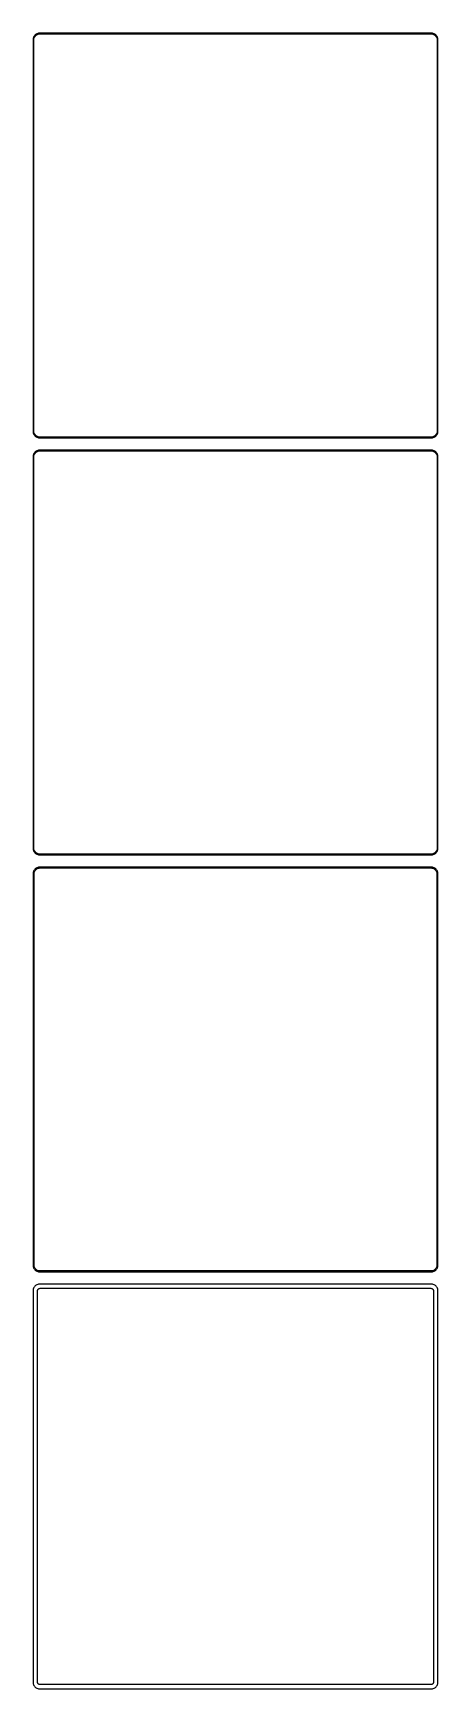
# Model space of a CAD drawing. Header units: metres. Extents: x -150 to 150, y 1086 to 2313.
import ezdxf

# ---------------------------------------------------------------- set-up
doc = ezdxf.new("R2010")
doc.units = ezdxf.units.M

msp = doc.modelspace()

# ---------------------------------------------------------------- linework, layer by layer
for p, q in [((-149.961, 2308.63), (-150, 2308)), ((-150, 2308), (-150, 2018)), ((-149.843, 2309.24), (-149.961, 2308.63)), ((-149.649, 2309.84), (-149.843, 2309.24)), ((-149.382, 2310.41), (-149.649, 2309.84)), ((-149.5, 2307.75), (-149.463, 2308.35)), ((-149.5, 2018.25), (-149.5, 2307.75)), ((-149.463, 2308.35), (-149.351, 2308.93)), ((-149.045, 2310.94), (-149.382, 2310.41)), ((-149.351, 2308.93), (-149.166, 2309.5)), ((-149.166, 2309.5), (-148.912, 2310.04)), ((-148.645, 2311.42), (-149.045, 2310.94)), ((-148.912, 2310.04), (-148.593, 2310.54)), ((-148.187, 2311.85), (-148.645, 2311.42)), ((-148.593, 2310.54), (-148.213, 2311)), ((-148.213, 2311), (-147.778, 2311.41)), ((-147.679, 2312.22), (-148.187, 2311.85)), ((-147.778, 2311.41), (-147.295, 2311.76)), ((-147.129, 2312.52), (-147.679, 2312.22)), ((-147.295, 2311.76), (-146.772, 2312.05)), ((-146.545, 2312.76), (-147.129, 2312.52)), ((-146.772, 2312.05), (-146.218, 2312.27)), ((-145.937, 2312.91), (-146.545, 2312.76)), ((-146.218, 2312.27), (-145.64, 2312.42)), ((-145.314, 2312.99), (-145.937, 2312.91)), ((-145.64, 2312.42), (-145.048, 2312.49)), ((145.314, 2312.99), (-145.314, 2312.99)), ((-145.048, 2312.49), (145.048, 2312.49)), ((145.048, 2312.49), (145.64, 2312.42)), ((145.937, 2312.91), (145.314, 2312.99)), ((145.64, 2312.42), (146.218, 2312.27)), ((146.545, 2312.76), (145.937, 2312.91)), ((146.218, 2312.27), (146.772, 2312.05)), ((147.129, 2312.52), (146.545, 2312.76)), ((146.772, 2312.05), (147.295, 2311.76)), ((147.679, 2312.22), (147.129, 2312.52)), ((147.295, 2311.76), (147.778, 2311.41)), ((148.187, 2311.85), (147.679, 2312.22)), ((147.778, 2311.41), (148.213, 2311)), ((148.645, 2311.42), (148.187, 2311.85)), ((148.213, 2311), (148.593, 2310.54)), ((148.593, 2310.54), (148.912, 2310.04)), ((149.045, 2310.94), (148.645, 2311.42)), ((148.912, 2310.04), (149.166, 2309.5)), ((149.382, 2310.41), (149.045, 2310.94)), ((149.166, 2309.5), (149.351, 2308.93)), ((149.351, 2308.93), (149.463, 2308.35)), ((149.649, 2309.84), (149.382, 2310.41)), ((149.463, 2308.35), (149.5, 2307.75)), ((149.5, 2307.75), (149.5, 2018.25)), ((149.843, 2309.24), (149.649, 2309.84)), ((149.961, 2308.63), (149.843, 2309.24)), ((150, 2308), (149.961, 2308.63)), ((150, 2018), (150, 2308)), ((-150, 2018), (-149.961, 2017.37)), ((-149.961, 2017.37), (-149.843, 2016.76)), ((-149.843, 2016.76), (-149.649, 2016.16)), ((-149.649, 2016.16), (-149.382, 2015.59)), ((-149.463, 2017.65), (-149.5, 2018.25)), ((-149.351, 2017.07), (-149.463, 2017.65)), ((-149.382, 2015.59), (-149.045, 2015.06)), ((-149.166, 2016.5), (-149.351, 2017.07)), ((-148.912, 2015.96), (-149.166, 2016.5)), ((-149.045, 2015.06), (-148.645, 2014.58)), ((-148.593, 2015.46), (-148.912, 2015.96)), ((-148.645, 2014.58), (-148.187, 2014.15)), ((-148.213, 2015), (-148.593, 2015.46)), ((-147.778, 2014.59), (-148.213, 2015)), ((-148.187, 2014.15), (-147.679, 2013.78)), ((-147.295, 2014.24), (-147.778, 2014.59)), ((-147.679, 2013.78), (-147.129, 2013.48)), ((-146.772, 2013.95), (-147.295, 2014.24)), ((-147.129, 2013.48), (-146.545, 2013.24)), ((-146.218, 2013.73), (-146.772, 2013.95)), ((-146.545, 2013.24), (-145.937, 2013.09)), ((-145.64, 2013.58), (-146.218, 2013.73)), ((-145.937, 2013.09), (-145.314, 2013.01)), ((-145.048, 2013.51), (-145.64, 2013.58)), ((-145.314, 2013.01), (145.314, 2013.01)), ((145.048, 2013.51), (-145.048, 2013.51)), ((145.64, 2013.58), (145.048, 2013.51)), ((145.314, 2013.01), (145.937, 2013.09)), ((146.218, 2013.73), (145.64, 2013.58)), ((145.937, 2013.09), (146.545, 2013.24)), ((146.772, 2013.95), (146.218, 2013.73)), ((146.545, 2013.24), (147.129, 2013.48)), ((147.295, 2014.24), (146.772, 2013.95)), ((147.129, 2013.48), (147.679, 2013.78)), ((147.778, 2014.59), (147.295, 2014.24)), ((147.679, 2013.78), (148.187, 2014.15)), ((148.213, 2015), (147.778, 2014.59)), ((148.187, 2014.15), (148.645, 2014.58)), ((148.593, 2015.46), (148.213, 2015)), ((148.912, 2015.96), (148.593, 2015.46)), ((148.645, 2014.58), (149.045, 2015.06)), ((149.166, 2016.5), (148.912, 2015.96)), ((149.045, 2015.06), (149.382, 2015.59)), ((149.351, 2017.07), (149.166, 2016.5)), ((149.463, 2017.65), (149.351, 2017.07)), ((149.382, 2015.59), (149.649, 2016.16)), ((149.5, 2018.25), (149.463, 2017.65)), ((149.649, 2016.16), (149.843, 2016.76)), ((149.843, 2016.76), (149.961, 2017.37)), ((149.961, 2017.37), (150, 2018)), ((-149.843, 2000.24), (-149.961, 1999.63)), ((-149.649, 2000.84), (-149.843, 2000.24)), ((-149.382, 2001.41), (-149.649, 2000.84)), ((-149.045, 2001.94), (-149.382, 2001.41)), ((-149.351, 1999.93), (-149.166, 2000.5)), ((-149.166, 2000.5), (-148.912, 2001.04)), ((-148.645, 2002.42), (-149.045, 2001.94)), ((-148.912, 2001.04), (-148.593, 2001.54)), ((-148.187, 2002.85), (-148.645, 2002.42)), ((-148.593, 2001.54), (-148.213, 2002)), ((-148.213, 2002), (-147.778, 2002.41)), ((-147.679, 2003.22), (-148.187, 2002.85)), ((-147.778, 2002.41), (-147.295, 2002.76)), ((-147.129, 2003.52), (-147.679, 2003.22)), ((-147.295, 2002.76), (-146.772, 2003.05)), ((-146.545, 2003.76), (-147.129, 2003.52)), ((-146.772, 2003.05), (-146.218, 2003.27)), ((-145.937, 2003.91), (-146.545, 2003.76)), ((-146.218, 2003.27), (-145.64, 2003.42)), ((-145.314, 2003.99), (-145.937, 2003.91)), ((-145.64, 2003.42), (-145.048, 2003.49)), ((145.314, 2003.99), (-145.314, 2003.99)), ((-145.048, 2003.49), (145.048, 2003.49)), ((145.048, 2003.49), (145.64, 2003.42)), ((145.937, 2003.91), (145.314, 2003.99)), ((145.64, 2003.42), (146.218, 2003.27)), ((146.545, 2003.76), (145.937, 2003.91)), ((146.218, 2003.27), (146.772, 2003.05)), ((147.129, 2003.52), (146.545, 2003.76)), ((146.772, 2003.05), (147.295, 2002.76)), ((147.679, 2003.22), (147.129, 2003.52)), ((147.295, 2002.76), (147.778, 2002.41)), ((148.187, 2002.85), (147.679, 2003.22)), ((147.778, 2002.41), (148.213, 2002)), ((148.645, 2002.42), (148.187, 2002.85)), ((148.213, 2002), (148.593, 2001.54)), ((148.593, 2001.54), (148.912, 2001.04)), ((149.045, 2001.94), (148.645, 2002.42)), ((148.912, 2001.04), (149.166, 2000.5)), ((149.382, 2001.41), (149.045, 2001.94)), ((149.166, 2000.5), (149.351, 1999.93)), ((149.649, 2000.84), (149.382, 2001.41)), ((149.843, 2000.24), (149.649, 2000.84)), ((149.961, 1999.63), (149.843, 2000.24)), ((-149.961, 1999.63), (-150, 1999)), ((-150, 1999), (-150, 1709)), ((-149.5, 1998.75), (-149.463, 1999.35)), ((-149.5, 1709.25), (-149.5, 1998.75)), ((-149.463, 1999.35), (-149.351, 1999.93)), ((149.351, 1999.93), (149.463, 1999.35)), ((149.463, 1999.35), (149.5, 1998.75)), ((149.5, 1998.75), (149.5, 1709.25)), ((150, 1999), (149.961, 1999.63)), ((150, 1709), (150, 1999)), ((-150, 1709), (-149.961, 1708.37)), ((-149.961, 1708.37), (-149.843, 1707.76)), ((-149.843, 1707.76), (-149.649, 1707.16)), ((-149.649, 1707.16), (-149.382, 1706.59)), ((-149.463, 1708.65), (-149.5, 1709.25)), ((-149.351, 1708.07), (-149.463, 1708.65)), ((-149.382, 1706.59), (-149.045, 1706.06)), ((-149.166, 1707.5), (-149.351, 1708.07)), ((-148.912, 1706.96), (-149.166, 1707.5)), ((-149.045, 1706.06), (-148.645, 1705.58)), ((-148.593, 1706.46), (-148.912, 1706.96)), ((-148.645, 1705.58), (-148.187, 1705.15)), ((-148.213, 1706), (-148.593, 1706.46)), ((-147.778, 1705.59), (-148.213, 1706)), ((-147.295, 1705.24), (-147.778, 1705.59)), ((147.778, 1705.59), (147.295, 1705.24)), ((148.213, 1706), (147.778, 1705.59)), ((148.187, 1705.15), (148.645, 1705.58)), ((148.593, 1706.46), (148.213, 1706)), ((148.912, 1706.96), (148.593, 1706.46)), ((148.645, 1705.58), (149.045, 1706.06)), ((149.166, 1707.5), (148.912, 1706.96)), ((149.045, 1706.06), (149.382, 1706.59)), ((149.351, 1708.07), (149.166, 1707.5)), ((149.463, 1708.65), (149.351, 1708.07)), ((149.382, 1706.59), (149.649, 1707.16)), ((149.5, 1709.25), (149.463, 1708.65)), ((149.649, 1707.16), (149.843, 1707.76)), ((149.843, 1707.76), (149.961, 1708.37)), ((149.961, 1708.37), (150, 1709)), ((-148.645, 1693.42), (-149.045, 1692.94)), ((-148.187, 1693.85), (-148.645, 1693.42)), ((-148.187, 1705.15), (-147.679, 1704.78)), ((-147.679, 1694.22), (-148.187, 1693.85)), ((-148.088, 1692.88), (-147.668, 1693.28)), ((-147.679, 1704.78), (-147.129, 1704.48)), ((-147.129, 1694.52), (-147.679, 1694.22)), ((-147.668, 1693.28), (-147.203, 1693.62)), ((-146.772, 1704.95), (-147.295, 1705.24)), ((-147.203, 1693.62), (-146.699, 1693.89)), ((-147.129, 1704.48), (-146.545, 1704.24)), ((-146.545, 1694.76), (-147.129, 1694.52)), ((-146.218, 1704.73), (-146.772, 1704.95)), ((-146.699, 1693.89), (-146.165, 1694.1)), ((-146.545, 1704.24), (-145.937, 1704.09)), ((-145.937, 1694.91), (-146.545, 1694.76)), ((-145.64, 1704.58), (-146.218, 1704.73)), ((-146.165, 1694.1), (-145.608, 1694.25)), ((-145.937, 1704.09), (-145.314, 1704.01)), ((-145.314, 1694.99), (-145.937, 1694.91)), ((-145.048, 1704.51), (-145.64, 1704.58)), ((-145.608, 1694.25), (-145.037, 1694.32)), ((-145.314, 1704.01), (145.314, 1704.01)), ((145.314, 1694.99), (-145.314, 1694.99)), ((145.048, 1704.51), (-145.048, 1704.51)), ((-145.037, 1694.32), (145.037, 1694.32)), ((145.037, 1694.32), (145.608, 1694.25)), ((145.64, 1704.58), (145.048, 1704.51)), ((145.314, 1704.01), (145.937, 1704.09)), ((145.937, 1694.91), (145.314, 1694.99)), ((145.608, 1694.25), (146.165, 1694.1)), ((146.218, 1704.73), (145.64, 1704.58)), ((145.937, 1704.09), (146.545, 1704.24)), ((146.545, 1694.76), (145.937, 1694.91)), ((146.165, 1694.1), (146.699, 1693.89)), ((146.772, 1704.95), (146.218, 1704.73)), ((146.545, 1704.24), (147.129, 1704.48)), ((147.129, 1694.52), (146.545, 1694.76)), ((146.699, 1693.89), (147.203, 1693.62)), ((147.295, 1705.24), (146.772, 1704.95)), ((147.129, 1704.48), (147.679, 1704.78)), ((147.679, 1694.22), (147.129, 1694.52)), ((147.203, 1693.62), (147.668, 1693.28)), ((147.668, 1693.28), (148.088, 1692.88)), ((147.679, 1704.78), (148.187, 1705.15)), ((148.187, 1693.85), (147.679, 1694.22)), ((148.645, 1693.42), (148.187, 1693.85)), ((149.045, 1692.94), (148.645, 1693.42)), ((-149.961, 1690.63), (-150, 1690)), ((-150, 1690), (-150, 1400)), ((-149.843, 1691.24), (-149.961, 1690.63)), ((-149.649, 1691.84), (-149.843, 1691.24)), ((-149.382, 1692.41), (-149.649, 1691.84)), ((-149.045, 1692.94), (-149.382, 1692.41)), ((-149.328, 1689.75), (-149.292, 1690.32)), ((-149.328, 1400.25), (-149.328, 1689.75)), ((-149.292, 1690.32), (-149.185, 1690.89)), ((-149.185, 1690.89), (-149.007, 1691.44)), ((-149.007, 1691.44), (-148.762, 1691.96)), ((-148.762, 1691.96), (-148.454, 1692.44)), ((-148.454, 1692.44), (-148.088, 1692.88)), ((148.088, 1692.88), (148.454, 1692.44)), ((148.454, 1692.44), (148.762, 1691.96)), ((148.762, 1691.96), (149.007, 1691.44)), ((149.007, 1691.44), (149.185, 1690.89)), ((149.382, 1692.41), (149.045, 1692.94)), ((149.185, 1690.89), (149.292, 1690.32)), ((149.292, 1690.32), (149.328, 1689.75)), ((149.328, 1689.75), (149.328, 1400.25)), ((149.649, 1691.84), (149.382, 1692.41)), ((149.843, 1691.24), (149.649, 1691.84)), ((149.961, 1690.63), (149.843, 1691.24)), ((150, 1690), (149.961, 1690.63)), ((150, 1400), (150, 1690)), ((-150, 1400), (-149.961, 1399.37)), ((-149.961, 1399.37), (-149.843, 1398.76)), ((-149.843, 1398.76), (-149.649, 1398.16)), ((-149.292, 1399.68), (-149.328, 1400.25)), ((-149.185, 1399.11), (-149.292, 1399.68)), ((-149.007, 1398.56), (-149.185, 1399.11)), ((149.185, 1399.11), (149.007, 1398.56)), ((149.292, 1399.68), (149.185, 1399.11)), ((149.328, 1400.25), (149.292, 1399.68)), ((149.649, 1398.16), (149.843, 1398.76)), ((149.843, 1398.76), (149.961, 1399.37)), ((149.961, 1399.37), (150, 1400)), ((-149.649, 1398.16), (-149.382, 1397.59)), ((-149.382, 1397.59), (-149.045, 1397.06)), ((-149.045, 1397.06), (-148.645, 1396.58)), ((-148.762, 1398.04), (-149.007, 1398.56)), ((-148.454, 1397.56), (-148.762, 1398.04)), ((-148.645, 1396.58), (-148.187, 1396.15)), ((-148.088, 1397.12), (-148.454, 1397.56)), ((-148.187, 1396.15), (-147.679, 1395.78)), ((-147.668, 1396.72), (-148.088, 1397.12)), ((-147.679, 1395.78), (-147.129, 1395.48)), ((-147.203, 1396.38), (-147.668, 1396.72)), ((-146.699, 1396.11), (-147.203, 1396.38)), ((-147.129, 1395.48), (-146.545, 1395.24)), ((-146.165, 1395.9), (-146.699, 1396.11)), ((-146.545, 1395.24), (-145.937, 1395.09)), ((-145.608, 1395.75), (-146.165, 1395.9)), ((-145.937, 1395.09), (-145.314, 1395.01)), ((-145.037, 1395.68), (-145.608, 1395.75)), ((-145.314, 1395.01), (145.314, 1395.01)), ((145.037, 1395.68), (-145.037, 1395.68)), ((145.608, 1395.75), (145.037, 1395.68)), ((145.314, 1395.01), (145.937, 1395.09)), ((146.165, 1395.9), (145.608, 1395.75)), ((145.937, 1395.09), (146.545, 1395.24)), ((146.699, 1396.11), (146.165, 1395.9)), ((146.545, 1395.24), (147.129, 1395.48)), ((147.203, 1396.38), (146.699, 1396.11)), ((147.129, 1395.48), (147.679, 1395.78)), ((147.668, 1396.72), (147.203, 1396.38)), ((148.088, 1397.12), (147.668, 1396.72)), ((147.679, 1395.78), (148.187, 1396.15)), ((148.454, 1397.56), (148.088, 1397.12)), ((148.187, 1396.15), (148.645, 1396.58)), ((148.762, 1398.04), (148.454, 1397.56)), ((148.645, 1396.58), (149.045, 1397.06)), ((149.007, 1398.56), (148.762, 1398.04)), ((149.045, 1397.06), (149.382, 1397.59)), ((149.382, 1397.59), (149.649, 1398.16)), ((-149.961, 1381.63), (-150, 1381)), ((-150, 1381), (-150, 1091)), ((-149.843, 1382.24), (-149.961, 1381.63)), ((-149.649, 1382.84), (-149.843, 1382.24)), ((-149.382, 1383.41), (-149.649, 1382.84)), ((-149.045, 1383.94), (-149.382, 1383.41)), ((-148.645, 1384.42), (-149.045, 1383.94)), ((-148.187, 1384.85), (-148.645, 1384.42)), ((-147.679, 1385.22), (-148.187, 1384.85)), ((-147.129, 1385.52), (-147.679, 1385.22)), ((-146.545, 1385.76), (-147.129, 1385.52)), ((-146.86, 1380.75), (-146.843, 1381.01)), ((-146.86, 1091.25), (-146.86, 1380.75)), ((-146.843, 1381.01), (-146.793, 1381.27)), ((-146.793, 1381.27), (-146.711, 1381.53)), ((-146.711, 1381.53), (-146.599, 1381.77)), ((-146.599, 1381.77), (-146.457, 1381.99)), ((-145.937, 1385.91), (-146.545, 1385.76)), ((-146.457, 1381.99), (-146.288, 1382.19)), ((-146.288, 1382.19), (-146.095, 1382.38)), ((-146.095, 1382.38), (-145.88, 1382.53)), ((-145.314, 1385.99), (-145.937, 1385.91)), ((-145.88, 1382.53), (-145.648, 1382.66)), ((-145.648, 1382.66), (-145.402, 1382.76)), ((-145.402, 1382.76), (-145.145, 1382.82)), ((145.314, 1385.99), (-145.314, 1385.99)), ((-145.145, 1382.82), (-144.882, 1382.86)), ((-144.882, 1382.86), (144.882, 1382.86)), ((144.882, 1382.86), (145.145, 1382.82)), ((145.145, 1382.82), (145.402, 1382.76)), ((145.937, 1385.91), (145.314, 1385.99)), ((145.402, 1382.76), (145.648, 1382.66)), ((145.648, 1382.66), (145.88, 1382.53)), ((145.88, 1382.53), (146.095, 1382.38)), ((146.545, 1385.76), (145.937, 1385.91)), ((146.095, 1382.38), (146.288, 1382.19)), ((146.288, 1382.19), (146.457, 1381.99)), ((146.457, 1381.99), (146.599, 1381.77)), ((147.129, 1385.52), (146.545, 1385.76)), ((146.599, 1381.77), (146.711, 1381.53)), ((146.711, 1381.53), (146.793, 1381.27)), ((146.793, 1381.27), (146.843, 1381.01)), ((146.843, 1381.01), (146.86, 1380.75)), ((146.86, 1380.75), (146.86, 1091.25)), ((147.679, 1385.22), (147.129, 1385.52)), ((148.187, 1384.85), (147.679, 1385.22)), ((148.645, 1384.42), (148.187, 1384.85)), ((149.045, 1383.94), (148.645, 1384.42)), ((149.382, 1383.41), (149.045, 1383.94)), ((149.649, 1382.84), (149.382, 1383.41)), ((149.843, 1382.24), (149.649, 1382.84)), ((149.961, 1381.63), (149.843, 1382.24)), ((150, 1381), (149.961, 1381.63)), ((150, 1091), (150, 1381)), ((-150, 1091), (-149.961, 1090.37)), ((-149.961, 1090.37), (-149.843, 1089.76)), ((-149.843, 1089.76), (-149.649, 1089.16)), ((-149.649, 1089.16), (-149.382, 1088.59)), ((-149.382, 1088.59), (-149.045, 1088.06)), ((-149.045, 1088.06), (-148.645, 1087.58)), ((-148.645, 1087.58), (-148.187, 1087.15)), ((-148.187, 1087.15), (-147.679, 1086.78)), ((-147.679, 1086.78), (-147.129, 1086.48)), ((-147.129, 1086.48), (-146.545, 1086.24)), ((-146.843, 1090.99), (-146.86, 1091.25)), ((-146.793, 1090.73), (-146.843, 1090.99)), ((-146.711, 1090.47), (-146.793, 1090.73)), ((-146.599, 1090.23), (-146.711, 1090.47)), ((-146.457, 1090.01), (-146.599, 1090.23)), ((-146.545, 1086.24), (-145.937, 1086.09)), ((-146.288, 1089.81), (-146.457, 1090.01)), ((-146.095, 1089.62), (-146.288, 1089.81)), ((-145.88, 1089.47), (-146.095, 1089.62)), ((-145.937, 1086.09), (-145.314, 1086.01)), ((-145.648, 1089.34), (-145.88, 1089.47)), ((-145.402, 1089.24), (-145.648, 1089.34)), ((-145.145, 1089.18), (-145.402, 1089.24)), ((-145.314, 1086.01), (145.314, 1086.01)), ((-144.882, 1089.14), (-145.145, 1089.18)), ((144.882, 1089.14), (-144.882, 1089.14)), ((145.145, 1089.18), (144.882, 1089.14)), ((145.402, 1089.24), (145.145, 1089.18)), ((145.314, 1086.01), (145.937, 1086.09)), ((145.648, 1089.34), (145.402, 1089.24)), ((145.88, 1089.47), (145.648, 1089.34)), ((146.095, 1089.62), (145.88, 1089.47)), ((145.937, 1086.09), (146.545, 1086.24)), ((146.288, 1089.81), (146.095, 1089.62)), ((146.457, 1090.01), (146.288, 1089.81)), ((146.599, 1090.23), (146.457, 1090.01)), ((146.545, 1086.24), (147.129, 1086.48)), ((146.711, 1090.47), (146.599, 1090.23)), ((146.793, 1090.73), (146.711, 1090.47)), ((146.843, 1090.99), (146.793, 1090.73)), ((146.86, 1091.25), (146.843, 1090.99)), ((147.129, 1086.48), (147.679, 1086.78)), ((147.679, 1086.78), (148.187, 1087.15)), ((148.187, 1087.15), (148.645, 1087.58)), ((148.645, 1087.58), (149.045, 1088.06)), ((149.045, 1088.06), (149.382, 1088.59)), ((149.382, 1088.59), (149.649, 1089.16)), ((149.649, 1089.16), (149.843, 1089.76)), ((149.843, 1089.76), (149.961, 1090.37)), ((149.961, 1090.37), (150, 1091))]:
    msp.add_line(p, q)

doc.saveas('drawing.dxf')
